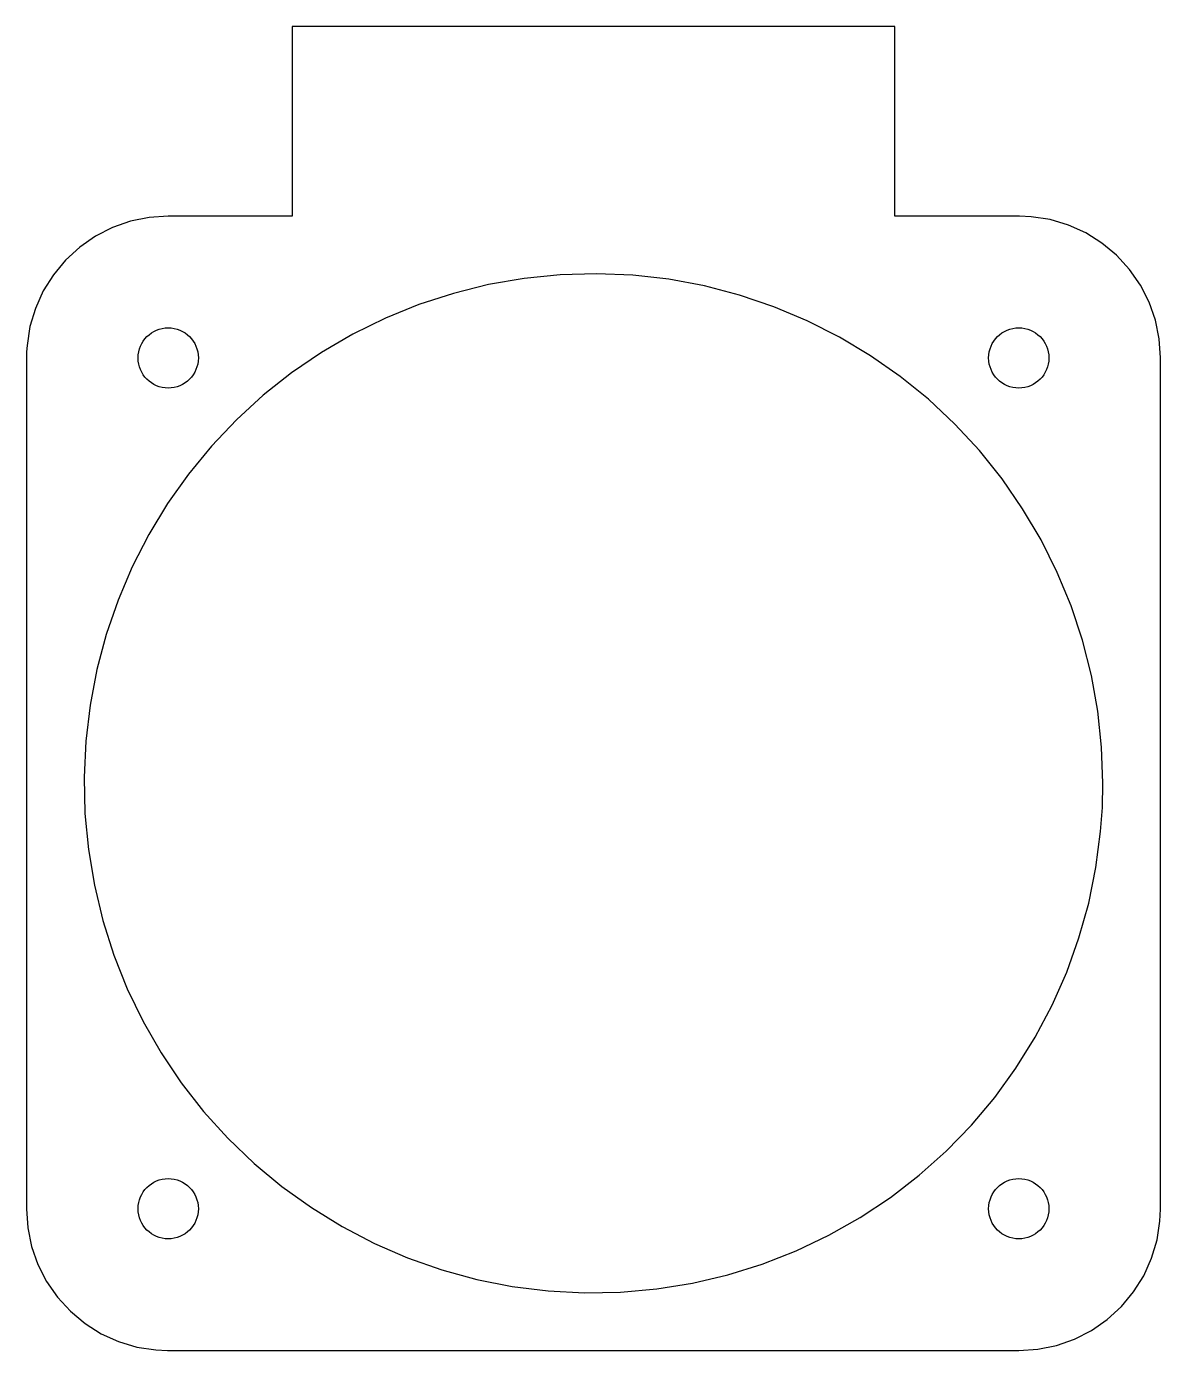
# Model space of a CAD drawing. Header units: metres. Extents: x -32 to 32, y -32 to 42.7.
import ezdxf

# ---------------------------------------------------------------- set-up
doc = ezdxf.new("R2010")
doc.units = ezdxf.units.M

msp = doc.modelspace()

# ---------------------------------------------------------------- linework, layer by layer
at = {"layer": 'BODY'}
msp.add_lwpolyline([(-32, 24), (-32, -24), (-31.9274, -25.0755), (-31.7108, -26.1314), (-31.3543, -27.1486), (-30.8643, -28.1087), (-30.2497, -28.9942), (-29.5215, -29.789), (-28.6932, -30.4787), (-27.7797, -31.0508), (-26.7975, -31.4949), (-25.7645, -31.803), (-24.6996, -31.9694), (-24.0326, -31.9999), (-24, -32), (24, -32), (25.0755, -31.9274), (26.1314, -31.7108), (27.1486, -31.3543), (28.1087, -30.8643), (28.9942, -30.2497), (29.789, -29.5215), (30.4787, -28.6932), (31.0508, -27.7797), (31.4949, -26.7975), (31.803, -25.7645), (31.9694, -24.6996), (31.9999, -24.0326), (32, -24), (32, 24), (31.9274, 25.0755), (31.7108, 26.1314), (31.3543, 27.1486), (30.8643, 28.1087), (30.2497, 28.9942), (29.5215, 29.789), (28.6932, 30.4787), (27.7797, 31.0508), (26.7975, 31.4949), (25.7645, 31.803), (24.6996, 31.9694), (24.0326, 31.9999), (24, 32), (17, 32), (17, 42.7), (-17, 42.7), (-17, 32), (-24, 32), (-25.0755, 31.9274), (-26.1314, 31.7108), (-27.1486, 31.3543), (-28.1087, 30.8643), (-28.9942, 30.2497), (-29.789, 29.5215), (-30.4787, 28.6932), (-31.0508, 27.7797), (-31.4949, 26.7975), (-31.803, 25.7645), (-31.9694, 24.6996), (-31.9923, 24.3501), (-32, 24)], close=True, dxfattribs=at)
at = {"layer": 'CUT'}
msp.add_lwpolyline([(28.75, 0), (28.6773, 2.0432), (28.4596, 4.0761), (28.0979, 6.0884), (27.5942, 8.0699), (26.9509, 10.0106), (26.1713, 11.9006), (25.2594, 13.7305), (24.2197, 15.4909), (23.0575, 17.173), (21.7788, 18.7683), (20.3899, 20.2686), (18.8978, 21.6664), (17.3103, 22.9547), (15.6351, 24.1269), (13.8809, 25.177), (12.0565, 26.0999), (10.1712, 26.8907), (8.2344, 27.5456), (6.2559, 28.0611), (4.2458, 28.4348), (2.2143, 28.6646), (0.1715, 28.7495), (-1.8721, 28.689), (-3.9063, 28.4834), (-5.9207, 28.1338), (-7.9051, 27.6418), (-9.8496, 27.0101), (-11.7443, 26.2418), (-13.5796, 25.3408), (-15.3462, 24.3117), (-17.0352, 23.1596), (-18.638, 21.8903), (-20.1466, 20.5104), (-21.5533, 19.0268), (-22.851, 17.4469), (-24.0332, 15.7788), (-25.0938, 14.0309), (-26.0275, 12.212), (-26.8296, 10.3314), (-27.4959, 8.3985), (-28.0233, 6.4232), (-28.4089, 4.4154), (-28.6509, 2.3852), (-28.748, 0.343), (-28.6996, -1.7009), (-28.5062, -3.7363), (-28.1686, -5.7527), (-27.6885, -7.7401), (-27.0684, -9.6883), (-26.3114, -11.5875), (-25.4214, -13.4282), (-24.4028, -15.2009), (-23.2608, -16.8967), (-22.0011, -18.5071), (-20.6302, -20.0239), (-19.155, -21.4394), (-17.5829, -22.7465), (-15.9219, -23.9386), (-14.1803, -25.0096), (-12.3671, -25.9542), (-10.4913, -26.7674), (-8.5624, -27.4454), (-6.5902, -27.9845), (-4.5848, -28.3821), (-2.5561, -28.6361), (-0.5145, -28.7454), (1.5297, -28.7093), (3.5662, -28.528), (5.5846, -28.2024), (7.5748, -27.7342), (9.5267, -27.1257), (11.4304, -26.3801), (13.2763, -25.501), (15.055, -24.493), (16.7576, -23.3612), (18.3755, -22.1111), (19.9005, -20.7493), (21.3248, -19.2825), (22.6412, -17.7183), (23.8432, -16.0644), (24.9246, -14.3293), (25.8799, -12.5217), (26.7044, -10.6508), (27.3938, -8.726), (27.9447, -6.7571), (28.3542, -4.754), (28.6204, -2.7269), (28.7176, -1.365), (28.75, 0)], close=True, dxfattribs=at)
for centre in [(-24, 24), (24, 24), (-24, -24), (24, -24)]:
    msp.add_circle(centre, 1.7, dxfattribs=at)

doc.saveas('drawing.dxf')
